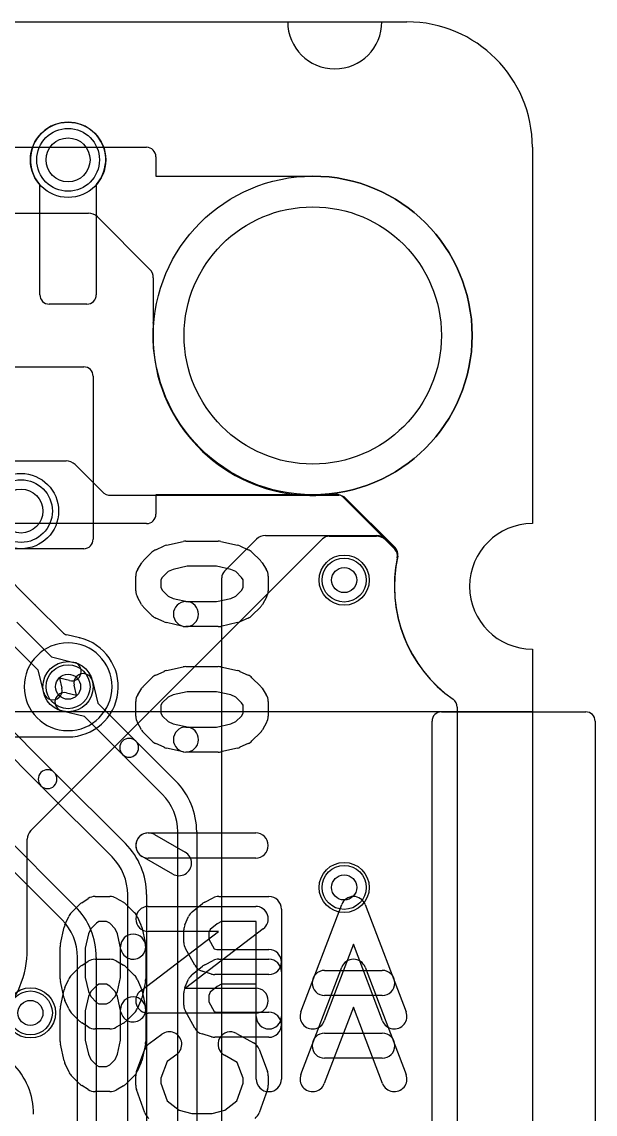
# Model space of a CAD drawing. Extents: x -0.8 to 20.5, y -0.5 to 20.
# Drawn here: x 15.93 to 20.5, y 11.29 to 20 of the extents above; entities that cross this region are included whole.
import ezdxf

# ---------------------------------------------------------------- set-up
doc = ezdxf.new("R2010")
doc.units = 0
for name, color, linetype in [('Hole', 1, 'CONTINUOUS'), ('L1', 3, 'CONTINUOUS'), ('L2', 3, 'CONTINUOUS'), ('L3', 3, 'CONTINUOUS'), ('L4', 3, 'CONTINUOUS'), ('Outline', 7, 'CONTINUOUS'), ('PartsArea-A', 111, 'CONTINUOUS'), ('PartsArea-B', 111, 'CONTINUOUS'), ('PartsSilk-B', 221, 'CONTINUOUS'), ('Resist-A', 2, 'CONTINUOUS'), ('Resist-B', 2, 'CONTINUOUS'), ('Silk-A', 140, 'CONTINUOUS'), ('Silk-B', 140, 'CONTINUOUS')]:
    doc.layers.add(name, color=color, linetype=linetype)

msp = doc.modelspace()

# ---------------------------------------------------------------- linework, layer by layer
at = {"layer": 'Hole'}
for centre, radius in [((16.3, 18.9), 0.175), ((18.25, 17.5), 1.025), ((15.925, 16.1), 0.175), ((18.5, 15.55), 0.1), ((16.3, 14.7), 0.1), ((18.5, 13.1), 0.1), ((16, 12.1), 0.1)]:
    msp.add_circle(centre, radius, dxfattribs=at)
at = {"layer": 'L1'}
for p, q in [((16.075, 17.825), (16.075, 18.70157)), ((16.525, 18.70157), (16.525, 17.825)), ((16.45, 17.75), (16.15, 17.75)), ((15.7, 17.25), (16.425, 17.25)), ((16.5, 17.175), (16.5, 15.875)), ((16.0036, 13.55356), (18.32804, 15.87804)), ((18.38105, 15.9), (18.75774, 15.89999)), ((18.82887, 15.87025), (18.90335, 15.79577)), ((16.425, 15.8), (15.7, 15.8)), ((19.39996, 14.53823), (19.39996, 1)), ((15.975, 12.60712), (15.975, 13.48359))]:
    msp.add_line(p, q, dxfattribs=at)
for centre, radius in [((16.3, 18.9), 0.3), ((15.925, 16.1), 0.3), ((18.5, 15.55), 0.2), ((16.3, 14.7), 0.2), ((18.5, 13.1), 0.2), ((16, 12.1), 0.2)]:
    msp.add_circle(centre, radius, dxfattribs=at)
for centre, radius, start, end in [((16.3, 18.9), 0.3, -41.409429, -138.590571), ((16.15, 17.825), 0.075, 180, -90), ((16.45, 17.825), 0.075, -90, 0), ((16.425, 17.175), 0.075, 0, 90), ((16.425, 15.875), 0.075, -90, 0), ((18.38105, 15.82503), 0.07497, 90, 135), ((18.75774, 15.82502), 0.07497, 89.931218, 90), ((18.75771, 15.79997), 0.10002, 45.008102, 89.931259), ((18.77586, 15.81724), 0.07497, 45, 45.48637), ((18.85034, 15.74276), 0.07497, -11.924477, 45), ((20, 15.5), 1.10004, 168.076764, -125.062554), ((19.32499, 14.53823), 0.07497, 0, 54.934097), ((16.07503, 13.48355), 0.10003, 137.345647, 179.908354), ((16.0566, 13.50053), 0.07497, 134.983789, 137.345901), ((16.04997, 13.48359), 0.07497, 179.90829, 180), ((15.2, 12.60709), 0.775, -44.900675, 0.002218)]:
    msp.add_arc(centre, radius, start, end, dxfattribs=at)
at = {"layer": 'L2'}
for p, q in [((15.74997, 16.5), (16.28448, 16.49999)), ((16.35519, 16.4707), (16.57071, 16.25519)), ((16.64142, 16.2259), (18.19963, 16.2259)), ((18.40036, 16.23336), (18.43012, 16.23336)), ((18.50083, 16.20407), (18.90436, 15.80052)), ((16.03068, 15.35823), (15.74064, 15.64827)), ((16.2552, 15.1337), (16.03478, 15.35414)), ((15.8914, 15.21466), (16.16842, 14.93764)), ((16.06236, 14.83158), (15.78534, 15.1086)), ((16.39192, 15.0893), (16.29059, 15.11383)), ((16.16842, 14.93764), (16.34706, 14.89438)), ((16.10562, 14.65294), (16.06236, 14.83158)), ((16.31176, 14.7486), (16.23211, 14.76789)), ((16.23211, 14.76789), (16.2514, 14.68824)), ((19.39996, 14.53823), (19.39996, 1)), ((14.5, 14.3), (16.29999, 14.30001))]:
    msp.add_line(p, q, dxfattribs=at)
for centre, radius in [((15.925, 16.1), 0.3), ((18.5, 15.55), 0.2), ((16.3, 14.7), 0.2), ((18.5, 13.1), 0.2), ((16, 12.1), 0.2)]:
    msp.add_circle(centre, radius, dxfattribs=at)
for centre, radius, start, end in [((16.28448, 16.39999), 0.1, 45, 89.999005), ((16.64142, 16.3259), 0.1, -134.99883, -90), ((18.19963, 16.15093), 0.07497, 87.85967, 90), ((18.25, 17.5), 1.27504, -92.138127, -83.605321), ((18.40036, 16.15839), 0.07497, 90, 96.395053), ((18.43012, 16.13336), 0.1, 45, 90), ((18.85135, 15.74751), 0.07497, -12.158275, 45), ((20, 15.5), 1.10004, 167.839763, -125.062554), ((16.08442, 15.41051), 0.07497, -135.78897, -134.962174), ((16.08521, 15.4097), 0.07497, -135.82687, -134.437977), ((15.84015, 15.15981), 0.27503, 45.388899, 45.558312), ((16.08634, 15.40859), 0.07497, -135.027019, -134.832485), ((16.08671, 15.40822), 0.07498, -135.232359, -134.713605), ((16.0869, 15.40803), 0.07497, -134.918944, -134.346053), ((16.08779, 15.40715), 0.07497, -135.302635, -135), ((16.30823, 15.1867), 0.07497, -135.016211, -103.60809), ((16.29998, 14.70001), 0.4, -89.998568, 76.618982), ((16.4096, 15.16216), 0.07497, -103.639598, -103.144689), ((16.32941, 14.82149), 0.075, -103.61192, 76.387006), ((16.17851, 14.67059), 0.075, -166.38808, 13.612994), ((19.32499, 14.53823), 0.07497, 0, 54.934097)]:
    msp.add_arc(centre, radius, start, end, dxfattribs=at)
at = {"layer": 'L3'}
for p, q in [((3.44143, 18.47496), (16.46263, 18.47497)), ((16.53334, 18.44568), (16.94973, 18.02929)), ((16.97902, 17.95858), (16.97902, 17.60462)), ((18.30037, 16.2259), (18.45856, 16.2259)), ((18.51157, 16.20394), (18.90628, 15.80923)), ((19.39996, 14.53823), (19.39996, 1))]:
    msp.add_line(p, q, dxfattribs=at)
for centre, radius in [((15.925, 16.1), 0.3), ((18.5, 15.55), 0.2), ((18.5, 13.1), 0.2), ((16, 12.1), 0.2)]:
    msp.add_circle(centre, radius, dxfattribs=at)
for centre, radius, start, end in [((16.46263, 18.37497), 0.1, 45, 90.000044), ((16.87902, 17.95858), 0.1, 0, 45), ((18.25, 17.5), 1.27504, 175.555388, -175.440896), ((16.90405, 17.60462), 0.07497, -4.445014, 0), ((16.90426, 17.39269), 0.07497, 4.306681, 4.559903), ((18.25, 17.5), 1.27504, -175.426007, -96.58191), ((18.09603, 16.1588), 0.07497, 83.451344, 84.012596), ((18.25, 17.5), 1.27504, -96.548911, -92.202425), ((18.19867, 16.15097), 0.07497, 87.821486, 88.218922), ((18.25008, 17.50003), 1.27507, -92.182599, -87.865066), ((18.30037, 16.15093), 0.07497, 90, 92.132693), ((18.45856, 16.15093), 0.07497, 45, 90), ((18.85327, 15.75622), 0.07497, -12.595948, 45), ((20.00003, 15.50001), 1.10006, 167.405886, -125.063533), ((16.3, 14.7), 0.35004, 90, -90), ((16.3, 14.7), 0.35004, -90, 90), ((19.32499, 14.53823), 0.07497, 0, 54.934097)]:
    msp.add_arc(centre, radius, start, end, dxfattribs=at)
at = {"layer": 'L4'}
for p, q in [((16.075, 17.825), (16.075, 18.70157)), ((16.525, 18.70157), (16.525, 17.825)), ((16.45, 17.75), (16.15, 17.75)), ((15.7, 17.25), (16.425, 17.25)), ((16.5, 17.175), (16.5, 15.875)), ((17.54697, 15.62197), (17.80115, 15.87615)), ((17.87186, 15.90544), (18.7586, 15.90544)), ((18.8293, 15.87615), (18.90446, 15.80099)), ((16.425, 15.8), (15.7, 15.8)), ((17.525, 10.25712), (17.525, 15.56894)), ((16.49438, 14.74706), (16.53764, 14.56842)), ((16.28824, 14.6514), (16.36789, 14.63211)), ((16.36789, 14.63211), (16.3486, 14.71176)), ((15.63764, 14.56842), (16.18966, 14.0164)), ((16.53764, 14.56842), (16.83966, 14.2664)), ((16.0836, 13.91034), (15.53158, 14.46236)), ((16.43158, 14.46236), (16.25294, 14.50562)), ((16.7336, 14.16034), (16.43158, 14.46236)), ((19.39996, 14.53823), (19.39996, 1)), ((16.83966, 14.2664), (17.15658, 13.94948)), ((17.05052, 13.84341), (16.7336, 14.16034)), ((16.18966, 14.0164), (16.75659, 13.44949)), ((16.65052, 13.34342), (16.0836, 13.91034)), ((15.53966, 13.7664), (16.35658, 12.94948)), ((16.25052, 12.84341), (15.4336, 13.66034)), ((17.175, 10.25711), (17.175, 13.54289)), ((17.325, 13.54289), (17.325, 10.25711)), ((16.775, 10.40711), (16.775, 13.04289)), ((16.925, 13.04289), (16.925, 10.40711)), ((16.375, 10.55711), (16.375, 12.54289)), ((16.525, 12.54289), (16.525, 10.55711))]:
    msp.add_line(p, q, dxfattribs=at)
for centre, radius in [((16.3, 18.9), 0.3), ((15.925, 16.1), 0.3), ((18.5, 15.55), 0.2), ((16.3, 14.7), 0.2), ((18.5, 13.1), 0.2), ((16, 12.1), 0.2)]:
    msp.add_circle(centre, radius, dxfattribs=at)
for centre, radius, start, end in [((16.3, 18.9), 0.3, -41.409429, -138.590571), ((16.15, 17.825), 0.075, 180, -90), ((16.45, 17.825), 0.075, -90, 0), ((16.425, 17.175), 0.075, 0, 90), ((16.425, 15.875), 0.075, -90, 0), ((17.87187, 15.80544), 0.10001, 90.00573, 135.004051), ((18.75858, 15.80544), 0.10001, 44.995949, 89.988541), ((18.85145, 15.74797), 0.07497, -12.158275, 45.005404), ((20.00001, 15.50001), 1.10005, 167.816991, -125.062681), ((18.87586, 15.74271), 0.05, -12.182002, -12.157182), ((17.59997, 15.56894), 0.07497, 134.983789, 180), ((16.42149, 14.72941), 0.075, 13.61192, -166.387006), ((16.27059, 14.57851), 0.075, 76.38808, -103.612994), ((19.33934, 14.55866), 0.05, 54.917866, 54.943206), ((19.32499, 14.53823), 0.07497, 0, 54.917196), ((16.78663, 14.21337), 0.075, 45, -135), ((16.78663, 14.21337), 0.075, -135, 45), ((16.13663, 13.96337), 0.075, 45, -135), ((16.13663, 13.96337), 0.075, -135, 45), ((16.75, 13.54289), 0.575, 0, 45.000705), ((16.75, 13.54289), 0.425, 0, 45), ((16.35, 13.0429), 0.575, -0.000996, 45), ((16.35, 13.0429), 0.425, -0.001348, 45), ((15.95, 12.54289), 0.575, 0, 45.000705), ((15.95, 12.54289), 0.425, 0, 45), ((15.45, 11.29289), 0.575, 0, 45.000705)]:
    msp.add_arc(centre, radius, start, end, dxfattribs=at)
at = {"layer": 'Outline'}
for p, q in [((15.05, 20), (18.05, 20)), ((18.8, 20), (19, 20)), ((20, 19), (20, 16)), ((20, 15), (20, 1))]:
    msp.add_line(p, q, dxfattribs=at)
for centre, radius, start, end in [((18.425, 20), 0.375, 180, 0), ((19, 19), 1, 0, 90), ((20, 15.5), 0.5, 90, -90)]:
    msp.add_arc(centre, radius, start, end, dxfattribs=at)
at = {"layer": 'PartsArea-A'}
for p, q in [((1, 20), (19, 20)), ((20, 19), (20, 16)), ((20, 15), (20, 14.5)), ((20, 14.5), (0, 14.5))]:
    msp.add_line(p, q, dxfattribs=at)
for centre, radius, start, end in [((19, 19), 1, 0, 90), ((20, 15.5), 0.5, 90, -90)]:
    msp.add_arc(centre, radius, start, end, dxfattribs=at)
at = {"layer": 'PartsArea-B'}
for p, q in [((1, 20), (19, 20)), ((20, 19), (20, 16)), ((20, 15), (20, 14.5)), ((20, 14.5), (0, 14.5))]:
    msp.add_line(p, q, dxfattribs=at)
for centre, radius, start, end in [((19, 19), 1, 0, 90), ((20, 15.5), 0.5, 90, -90)]:
    msp.add_arc(centre, radius, start, end, dxfattribs=at)
at = {"layer": 'PartsSilk-B'}
for p, q in [((16.40888, 12.97855), (16.46073, 13.01189)), ((16.51481, 13.02778), (16.63333, 13.02778)), ((16.68236, 13.01493), (16.74162, 12.98159)), ((17.3886, 12.98388), (17.45527, 13.01722)), ((17.5, 13.02778), (17.9, 13.02778)), ((16.32559, 12.89849), (16.39225, 12.96515)), ((16.7633, 12.96516), (16.82997, 12.8985)), ((17.28853, 12.90518), (17.37001, 12.97184)), ((18, 12.92778), (18, 12.07222)), ((18.1547, 12.10782), (18.48062, 12.96338)), ((18.66752, 12.96338), (18.99345, 12.10782)), ((16.27529, 12.80172), (16.30492, 12.86839)), ((16.52608, 12.81614), (16.48014, 12.7702)), ((16.54419, 12.82778), (16.52608, 12.81614)), ((16.60713, 12.82778), (16.54419, 12.82778)), ((16.63159, 12.81402), (16.60713, 12.82778)), ((16.67542, 12.7702), (16.63159, 12.81402)), ((16.85064, 12.86839), (16.88027, 12.80172)), ((17.23084, 12.80172), (17.26047, 12.86839)), ((17.48802, 12.80998), (17.43357, 12.76544)), ((17.52361, 12.82778), (17.48802, 12.80998)), ((17.8, 12.82778), (17.52361, 12.82778)), ((17.8, 12.07222), (17.8, 12.82778)), ((16.23942, 12.64947), (16.26905, 12.7828)), ((16.46212, 12.72964), (16.43704, 12.6168)), ((16.48014, 12.7702), (16.46212, 12.72964)), ((16.69344, 12.72964), (16.67542, 12.7702)), ((16.7209, 12.60609), (16.69344, 12.72964)), ((16.88651, 12.7828), (16.91614, 12.64947)), ((17.22222, 12.66111), (17.22222, 12.76111)), ((17.43357, 12.76544), (17.42222, 12.73989)), ((17.42222, 12.73989), (17.42222, 12.68702)), ((16.23704, 12.37222), (16.23704, 12.62778)), ((16.71852, 12.3832), (16.71852, 12.62778)), ((16.91852, 12.62778), (16.91852, 12.37222)), ((17.42222, 12.68702), (17.46397, 12.61188)), ((18.57407, 12.64688), (18.3416, 12.03662)), ((18.80655, 12.03662), (18.57407, 12.64688)), ((16.43704, 12.6168), (16.43704, 12.3832)), ((17.30889, 12.47921), (17.23481, 12.61254)), ((17.46397, 12.61188), (17.48505, 12.60556)), ((17.48505, 12.60556), (17.9, 12.60556)), ((16.43704, 12.3832), (16.46212, 12.27036)), ((16.69344, 12.27036), (16.71852, 12.3832)), ((17.44164, 12.40978), (17.36757, 12.432)), ((17.9, 12.40556), (17.47037, 12.40556)), ((18.34444, 12.43889), (18.8037, 12.43889)), ((16.26905, 12.2172), (16.23942, 12.35053)), ((16.91614, 12.35053), (16.88651, 12.2172)), ((16.30492, 12.13161), (16.27529, 12.19828)), ((16.46212, 12.27036), (16.48014, 12.2298)), ((16.48014, 12.2298), (16.52608, 12.18386)), ((16.63159, 12.18598), (16.67542, 12.2298)), ((16.67542, 12.2298), (16.69344, 12.27036)), ((16.88027, 12.19828), (16.85064, 12.13161)), ((18.8037, 12.23889), (18.34444, 12.23889)), ((16.52608, 12.18386), (16.54419, 12.17222)), ((16.54419, 12.17222), (16.60713, 12.17222)), ((16.60713, 12.17222), (16.63159, 12.18598)), ((16.39225, 12.03485), (16.32559, 12.10151)), ((16.46073, 11.98811), (16.40888, 12.02145)), ((16.74162, 12.01841), (16.68236, 11.98507)), ((16.82997, 12.1015), (16.7633, 12.03484)), ((16.63333, 11.97222), (16.51481, 11.97222))]:
    msp.add_line(p, q, dxfattribs=at)
for centre, start, end in [((16.46296, 12.89444), 122.739702, 135), ((16.51481, 12.92778), 90, 122.741369), ((16.63333, 12.92778), 60.638189, 90), ((16.69259, 12.89444), 45.004051, 60.637656), ((17.43333, 12.89444), 116.570176, 129.286182), ((17.5, 12.92778), 90, 116.570176), ((17.9, 12.92778), 0, 90), ((18.57407, 12.92778), 20.854458, 159.145542), ((16.3963, 12.82778), 135, 156.038308), ((16.75926, 12.82778), 23.960744, 45.004297), ((17.35185, 12.82778), 129.286182, 156.039256), ((16.36667, 12.76111), 156.039256, 167.470737), ((16.78889, 12.76111), 12.526943, 23.961692), ((17.32222, 12.76111), 156.039256, 180), ((16.81852, 12.62778), 0, 180), ((16.33704, 12.62778), 167.473057, 180), ((16.81852, 12.62778), -167.473057, 12.529263), ((17.32222, 12.66111), 180, -150.940944), ((17.9, 12.50556), -90, 90), ((17.3963, 12.52778), -150.940944, -106.697049), ((16.33704, 12.37222), 180, -167.470737), ((16.81852, 12.37222), -12.526943, 0), ((17.47037, 12.50556), -106.697049, -90), ((18.34444, 12.33889), 90, -90), ((18.8037, 12.33889), -90, 90), ((16.36667, 12.23889), -167.473057, -156.038308), ((16.78889, 12.23889), -23.960744, -12.529263), ((16.3963, 12.17222), -156.039256, -135), ((16.75926, 12.17222), -45.004051, -23.961692), ((18.24815, 12.07222), 159.145542, -20.854012), ((18.9, 12.07222), -159.145542, 20.854597), ((16.46296, 12.10556), -135, -122.741369), ((16.69259, 12.10556), -60.638189, -45.004297), ((17.9, 12.07222), 180, 0), ((16.51481, 12.07222), -122.739702, -90), ((16.63333, 12.07222), -90, -60.637656)]:
    msp.add_arc(centre, 0.1, start, end, dxfattribs=at)
at = {"layer": 'Resist-A'}
for p, q in [((3.075, 19), (16.925, 19)), ((17, 18.925), (17, 18.77)), ((17, 18.77), (18.25, 18.77)), ((18.25, 16.23), (17, 16.23)), ((17, 16.23), (17, 16.075)), ((16.925, 16), (3.075, 16))]:
    msp.add_line(p, q, dxfattribs=at)
for centre, radius in [((16.3, 18.9), 0.25), ((18.25, 17.5), 1.27), ((15.925, 16.1), 0.25), ((18.5, 15.55), 0.175), ((16.3, 14.7), 0.175), ((18.5, 13.1), 0.175), ((16, 12.1), 0.175)]:
    msp.add_circle(centre, radius, dxfattribs=at)
for centre, radius, start, end in [((16.925, 18.925), 0.075, 0, 90), ((18.25, 17.5), 1.27, -90, 90), ((16.925, 16.075), 0.075, -90, 0)]:
    msp.add_arc(centre, radius, start, end, dxfattribs=at)
at = {"layer": 'Resist-B'}
for p, q in [((3.075, 19), (16.925, 19)), ((17, 18.925), (17, 18.77)), ((17, 18.77), (18.25, 18.77)), ((18.25, 16.23), (17, 16.23)), ((17, 16.23), (17, 16.075)), ((16.925, 16), (3.075, 16))]:
    msp.add_line(p, q, dxfattribs=at)
for centre, radius in [((16.3, 18.9), 0.25), ((18.25, 17.5), 1.27), ((15.925, 16.1), 0.25), ((18.5, 15.55), 0.175), ((16.3, 14.7), 0.175), ((18.5, 13.1), 0.175), ((16, 12.1), 0.175)]:
    msp.add_circle(centre, radius, dxfattribs=at)
for centre, radius, start, end in [((16.925, 18.925), 0.075, 0, 90), ((18.25, 17.5), 1.27, -90, 90), ((16.925, 16.075), 0.075, -90, 0)]:
    msp.add_arc(centre, radius, start, end, dxfattribs=at)
at = {"layer": 'Silk-A'}
for p, q in [((17.08427, 15.82841), (17.2176, 15.85804)), ((17.23929, 15.86042), (17.49485, 15.86042)), ((17.51654, 15.85804), (17.64987, 15.82841)), ((16.90192, 15.70521), (16.96858, 15.77187)), ((16.99868, 15.79254), (17.06535, 15.82217)), ((17.66879, 15.82217), (17.73546, 15.79254)), ((17.76556, 15.77187), (17.83222, 15.70521)), ((16.85518, 15.63673), (16.88852, 15.68858)), ((17.84562, 15.68858), (17.87896, 15.63673)), ((17.09687, 15.61732), (17.05093, 15.57138)), ((17.13743, 15.63534), (17.09687, 15.61732)), ((17.25027, 15.66042), (17.13743, 15.63534)), ((17.48387, 15.66042), (17.25027, 15.66042)), ((17.59671, 15.63534), (17.48387, 15.66042)), ((17.63727, 15.61732), (17.59671, 15.63534)), ((17.68321, 15.57138), (17.63727, 15.61732)), ((16.83929, 15.46413), (16.83929, 15.58265)), ((17.05093, 15.57138), (17.03929, 15.55327)), ((17.03929, 15.55327), (17.03929, 15.49033)), ((17.69485, 15.55327), (17.68321, 15.57138)), ((17.69485, 15.49033), (17.69485, 15.55327)), ((17.89485, 15.58265), (17.89485, 15.46413)), ((16.88548, 15.35584), (16.85214, 15.4151)), ((17.03929, 15.49033), (17.05305, 15.46587)), ((17.05305, 15.46587), (17.09687, 15.42204)), ((17.09687, 15.42204), (17.13743, 15.40402)), ((17.59671, 15.40402), (17.63727, 15.42204)), ((17.63727, 15.42204), (17.68109, 15.46587)), ((17.68109, 15.46587), (17.69485, 15.49033)), ((17.882, 15.4151), (17.84866, 15.35584)), ((16.96857, 15.26749), (16.90191, 15.33416)), ((17.13743, 15.40402), (17.26098, 15.37656)), ((17.23929, 15.37894), (17.48387, 15.37894)), ((17.48387, 15.37894), (17.59671, 15.40402)), ((17.83223, 15.33416), (17.76557, 15.26749)), ((17.06535, 15.21719), (16.99868, 15.24682)), ((17.73546, 15.24682), (17.66879, 15.21719)), ((17.2176, 15.18132), (17.08427, 15.21095)), ((17.49485, 15.17894), (17.23929, 15.17894)), ((17.64987, 15.21095), (17.51654, 15.18132)), ((16.99868, 14.79254), (17.06535, 14.82217)), ((17.08427, 14.82841), (17.2176, 14.85804)), ((17.23929, 14.86042), (17.49485, 14.86042)), ((17.51654, 14.85804), (17.64987, 14.82841)), ((17.66879, 14.82217), (17.73546, 14.79254)), ((16.90192, 14.70521), (16.96858, 14.77187)), ((17.76556, 14.77187), (17.83222, 14.70521)), ((16.85518, 14.63673), (16.88852, 14.68858)), ((17.13743, 14.63534), (17.09687, 14.61732)), ((17.25027, 14.66042), (17.13743, 14.63534)), ((17.48387, 14.66042), (17.25027, 14.66042)), ((17.59671, 14.63534), (17.48387, 14.66042)), ((17.63727, 14.61732), (17.59671, 14.63534)), ((17.84562, 14.68858), (17.87896, 14.63673)), ((16.83929, 14.46413), (16.83929, 14.58265)), ((17.05093, 14.57138), (17.03929, 14.55327)), ((17.03929, 14.55327), (17.03929, 14.49033)), ((17.09687, 14.61732), (17.05093, 14.57138)), ((17.68321, 14.57138), (17.63727, 14.61732)), ((17.69485, 14.55327), (17.68321, 14.57138)), ((17.69485, 14.49033), (17.69485, 14.55327)), ((17.89485, 14.58265), (17.89485, 14.46413)), ((17.03929, 14.49033), (17.05305, 14.46587)), ((17.05305, 14.46587), (17.09687, 14.42204)), ((17.63727, 14.42204), (17.68109, 14.46587)), ((17.68109, 14.46587), (17.69485, 14.49033)), ((19.275, 14.5), (20.425, 14.5)), ((16.88548, 14.35584), (16.85214, 14.4151)), ((17.09687, 14.42204), (17.13743, 14.40402)), ((17.13743, 14.40402), (17.26098, 14.37656)), ((17.23929, 14.37894), (17.48387, 14.37894)), ((17.48387, 14.37894), (17.59671, 14.40402)), ((17.59671, 14.40402), (17.63727, 14.42204)), ((17.882, 14.4151), (17.84866, 14.35584)), ((19.2, 9.06651), (19.2, 14.425)), ((20.5, 14.425), (20.5, -0.425)), ((16.96857, 14.26749), (16.90191, 14.33416)), ((17.83223, 14.33416), (17.76557, 14.26749)), ((17.06535, 14.21719), (16.99868, 14.24682)), ((17.2176, 14.18132), (17.08427, 14.21095)), ((17.64987, 14.21095), (17.51654, 14.18132)), ((17.73546, 14.24682), (17.66879, 14.21719)), ((17.49485, 14.17894), (17.23929, 14.17894)), ((16.93929, 13.5345), (17.79485, 13.5345)), ((16.98919, 13.52116), (17.23364, 13.38042)), ((17.13384, 13.2071), (16.88939, 13.34784)), ((17.79485, 13.3345), (16.93929, 13.3345)), ((16.93929, 12.94931), (17.79485, 12.94931)), ((16.87869, 12.277), (17.49859, 12.74931)), ((17.49859, 12.74931), (16.93929, 12.74931)), ((17.85545, 12.76977), (17.23555, 12.29746)), ((17.23555, 12.29746), (17.79485, 12.29746)), ((17.79485, 12.09746), (16.93929, 12.09746)), ((16.94644, 11.8556), (17.04644, 11.92967)), ((17.64341, 11.93673), (17.77674, 11.86266)), ((16.84566, 11.63257), (16.91233, 11.81035)), ((17.16548, 11.76895), (17.08922, 11.71247)), ((17.64746, 11.70569), (17.54629, 11.76189)), ((17.82181, 11.81035), (17.88848, 11.63257)), ((17.08922, 11.71247), (17.03929, 11.57933)), ((17.69485, 11.57933), (17.64746, 11.70569)), ((16.83929, 11.52339), (16.83929, 11.59746)), ((17.89485, 11.59746), (17.89485, 11.52339)), ((17.03929, 11.57933), (17.03929, 11.54084)), ((17.03929, 11.54084), (17.09023, 11.39934)), ((17.64391, 11.39934), (17.69485, 11.54084)), ((17.69485, 11.54084), (17.69485, 11.57933)), ((16.91187, 11.30433), (16.8452, 11.48952)), ((17.88894, 11.48952), (17.82227, 11.30433)), ((17.09023, 11.39934), (17.18509, 11.32556)), ((17.18509, 11.32556), (17.28626, 11.29746)), ((17.44788, 11.29746), (17.54905, 11.32556)), ((17.54905, 11.32556), (17.64391, 11.39934)), ((17.28626, 11.29746), (17.44788, 11.29746))]:
    msp.add_line(p, q, dxfattribs=at)
for centre, radius, start, end in [((17.23929, 15.76042), 0.1, 90, 102.526943), ((17.49485, 15.76042), 0.1, 77.473057, 90), ((17.03929, 15.70116), 0.1, 113.960744, 135), ((17.10596, 15.73079), 0.1, 102.526943, 113.960744), ((17.62818, 15.73079), 0.1, 66.039256, 77.473057), ((17.69485, 15.70116), 0.1, 45, 66.039256), ((16.97263, 15.6345), 0.1, 135, 147.260298), ((17.76151, 15.6345), 0.1, 32.739702, 45), ((16.93929, 15.58265), 0.1, 147.260298, 180), ((17.79485, 15.58265), 0.1, 0, 32.739702), ((16.93929, 15.46413), 0.1, 180, -150.638189), ((17.79485, 15.46413), 0.1, -29.361811, 0), ((16.97263, 15.40487), 0.1, -150.638189, -135.004051), ((17.23929, 15.27894), 0.1, 90, -90), ((17.23929, 15.27894), 0.1, -102.526943, 77.470737), ((17.76151, 15.40487), 0.1, -44.995949, -29.361811), ((17.03929, 15.3382), 0.1, -135.004051, -113.960744), ((17.69485, 15.3382), 0.1, -66.039256, -44.995949), ((17.10596, 15.30857), 0.1, -113.960744, -102.526943), ((17.49485, 15.27894), 0.1, -90, -77.473057), ((17.62818, 15.30857), 0.1, -77.473057, -66.039256), ((17.10596, 14.73079), 0.1, 102.526943, 113.960744), ((17.23929, 14.76042), 0.1, 90, 102.526943), ((17.49485, 14.76042), 0.1, 77.473057, 90), ((17.62818, 14.73079), 0.1, 66.039256, 77.473057), ((17.03929, 14.70116), 0.1, 113.960744, 135), ((17.69485, 14.70116), 0.1, 45, 66.039256), ((16.93929, 14.58265), 0.1, 147.260298, 180), ((16.97263, 14.6345), 0.1, 135, 147.260298), ((17.76151, 14.6345), 0.1, 32.739702, 45), ((17.79485, 14.58265), 0.1, 0, 32.739702), ((16.93929, 14.46413), 0.1, 180, -150.638189), ((17.79485, 14.46413), 0.1, -29.361811, 0), ((19.275, 14.425), 0.075, 90, 180), ((20.425, 14.425), 0.075, 0, 90), ((17.23929, 14.27894), 0.1, 90, -90), ((17.23929, 14.27894), 0.1, -102.526943, 77.470737), ((16.97263, 14.40487), 0.1, -150.638189, -135.004051), ((17.76151, 14.40487), 0.1, -44.995949, -29.361811), ((17.03929, 14.3382), 0.1, -135.004051, -113.960744), ((17.10596, 14.30857), 0.1, -113.960744, -102.526943), ((17.62818, 14.30857), 0.1, -77.473057, -66.039256), ((17.69485, 14.3382), 0.1, -66.039256, -44.995949), ((17.49485, 14.27894), 0.1, -90, -77.473057), ((16.93929, 13.4345), 0.1, 60.066081, -119.930818), ((16.93929, 13.4345), 0.1, 90, -90), ((17.79485, 13.4345), 0.1, -90, 90), ((17.18374, 13.29376), 0.1, -119.933919, 60.069182), ((16.93929, 12.84931), 0.1, 90, -90), ((17.79485, 12.84931), 0.1, -52.69692, 90), ((17.79485, 12.19746), 0.1, -90, 90), ((16.93929, 12.19746), 0.1, 127.30308, -90), ((17.10596, 11.84931), 0.1, -53.473873, 126.527348), ((17.59485, 11.84931), 0.1, 60.948735, -119.053874), ((17.00596, 11.77524), 0.1, 126.526127, 159.444625), ((17.72818, 11.77524), 0.1, 20.555375, 60.948735), ((16.93929, 11.59746), 0.1, 159.444625, 180), ((17.79485, 11.59746), 0.1, 0, 20.555375), ((16.93929, 11.52339), 0.1, 180, -160.202417), ((17.79485, 11.52339), 0.1, -19.797583, 0), ((17.00596, 11.3382), 0.1, -160.202417, -127.871466), ((17.72818, 11.3382), 0.1, -52.128534, -19.797583)]:
    msp.add_arc(centre, radius, start, end, dxfattribs=at)
at = {"layer": 'Silk-B'}
for p, q in [((16.32559, 12.39849), (16.39225, 12.46515)), ((16.40888, 12.47855), (16.46073, 12.51189)), ((16.51481, 12.52778), (16.63333, 12.52778)), ((16.68236, 12.51493), (16.74162, 12.48159)), ((16.7633, 12.46516), (16.82997, 12.3985)), ((17.28853, 12.40518), (17.37001, 12.47184)), ((17.3886, 12.48388), (17.45527, 12.51722)), ((17.5, 12.52778), (17.9, 12.52778)), ((18.1547, 11.60782), (18.48062, 12.46338)), ((18.66752, 12.46338), (18.99345, 11.60782)), ((16.27529, 12.30172), (16.30492, 12.36839)), ((16.85064, 12.36839), (16.88027, 12.30172)), ((17.23084, 12.30172), (17.26047, 12.36839)), ((18, 12.42778), (18, 11.57222)), ((16.23942, 12.14947), (16.26905, 12.2828)), ((16.52608, 12.31614), (16.48014, 12.2702)), ((16.54419, 12.32778), (16.52608, 12.31614)), ((16.60713, 12.32778), (16.54419, 12.32778)), ((16.63159, 12.31402), (16.60713, 12.32778)), ((16.67542, 12.2702), (16.63159, 12.31402)), ((16.88651, 12.2828), (16.91614, 12.14947)), ((17.48802, 12.30998), (17.43357, 12.26544)), ((17.52361, 12.32778), (17.48802, 12.30998)), ((17.8, 12.32778), (17.52361, 12.32778)), ((17.8, 11.57222), (17.8, 12.32778)), ((16.46212, 12.22964), (16.43704, 12.1168)), ((16.48014, 12.2702), (16.46212, 12.22964)), ((16.69344, 12.22964), (16.67542, 12.2702)), ((16.7209, 12.10609), (16.69344, 12.22964)), ((17.22222, 12.16111), (17.22222, 12.26111)), ((17.43357, 12.26544), (17.42222, 12.23989)), ((17.42222, 12.23989), (17.42222, 12.18702)), ((16.23704, 11.87222), (16.23704, 12.12778)), ((16.43704, 12.1168), (16.43704, 11.8832)), ((16.71852, 11.8832), (16.71852, 12.12778)), ((16.91852, 12.12778), (16.91852, 11.87222)), ((17.30889, 11.97921), (17.23481, 12.11254)), ((17.42222, 12.18702), (17.46397, 12.11188)), ((17.46397, 12.11188), (17.48505, 12.10556)), ((17.48505, 12.10556), (17.9, 12.10556)), ((18.57407, 12.14688), (18.3416, 11.53662)), ((18.80655, 11.53662), (18.57407, 12.14688)), ((17.44164, 11.90978), (17.36757, 11.932)), ((18.34444, 11.93889), (18.8037, 11.93889)), ((16.26905, 11.7172), (16.23942, 11.85053)), ((16.43704, 11.8832), (16.46212, 11.77036)), ((16.69344, 11.77036), (16.71852, 11.8832)), ((16.91614, 11.85053), (16.88651, 11.7172)), ((17.9, 11.90556), (17.47037, 11.90556)), ((16.46212, 11.77036), (16.48014, 11.7298)), ((16.67542, 11.7298), (16.69344, 11.77036)), ((16.30492, 11.63161), (16.27529, 11.69828)), ((16.48014, 11.7298), (16.52608, 11.68386)), ((16.52608, 11.68386), (16.54419, 11.67222)), ((16.54419, 11.67222), (16.60713, 11.67222)), ((16.60713, 11.67222), (16.63159, 11.68598)), ((16.63159, 11.68598), (16.67542, 11.7298)), ((16.88027, 11.69828), (16.85064, 11.63161)), ((18.8037, 11.73889), (18.34444, 11.73889)), ((16.39225, 11.53485), (16.32559, 11.60151)), ((16.82997, 11.6015), (16.7633, 11.53484)), ((16.46073, 11.48811), (16.40888, 11.52145)), ((16.74162, 11.51841), (16.68236, 11.48507)), ((16.63333, 11.47222), (16.51481, 11.47222))]:
    msp.add_line(p, q, dxfattribs=at)
for centre, start, end in [((16.46296, 12.39444), 122.739702, 135), ((16.51481, 12.42778), 90, 122.741369), ((16.63333, 12.42778), 60.638189, 90), ((16.69259, 12.39444), 45.004051, 60.637656), ((17.43333, 12.39444), 116.570176, 129.286182), ((17.5, 12.42778), 90, 116.570176), ((17.9, 12.42778), 0, 90), ((18.57407, 12.42778), 20.854458, 159.145542), ((16.3963, 12.32778), 135, 156.038308), ((16.75926, 12.32778), 23.960744, 45.004297), ((17.35185, 12.32778), 129.286182, 156.039256), ((16.36667, 12.26111), 156.039256, 167.470737), ((16.78889, 12.26111), 12.526943, 23.961692), ((17.32222, 12.26111), 156.039256, 180), ((16.81852, 12.12778), 0, 180), ((16.33704, 12.12778), 167.473057, 180), ((16.81852, 12.12778), -167.473057, 12.529263), ((17.32222, 12.16111), 180, -150.940944), ((17.9, 12.00556), -90, 90), ((17.3963, 12.02778), -150.940944, -106.697049), ((18.34444, 11.83889), 90, -90), ((18.8037, 11.83889), -90, 90), ((16.33704, 11.87222), 180, -167.470737), ((16.81852, 11.87222), -12.526943, 0), ((17.47037, 12.00556), -106.697049, -90), ((16.36667, 11.73889), -167.473057, -156.038308), ((16.78889, 11.73889), -23.960744, -12.529263), ((16.3963, 11.67222), -156.039256, -135), ((16.75926, 11.67222), -45.004051, -23.961692), ((18.24815, 11.57222), 159.145542, -20.854012), ((18.9, 11.57222), -159.145542, 20.854597), ((16.46296, 11.60556), -135, -122.741369), ((16.69259, 11.60556), -60.638189, -45.004297), ((17.9, 11.57222), 180, 0), ((16.51481, 11.57222), -122.739702, -90), ((16.63333, 11.57222), -90, -60.637656)]:
    msp.add_arc(centre, 0.1, start, end, dxfattribs=at)

doc.saveas('drawing.dxf')
